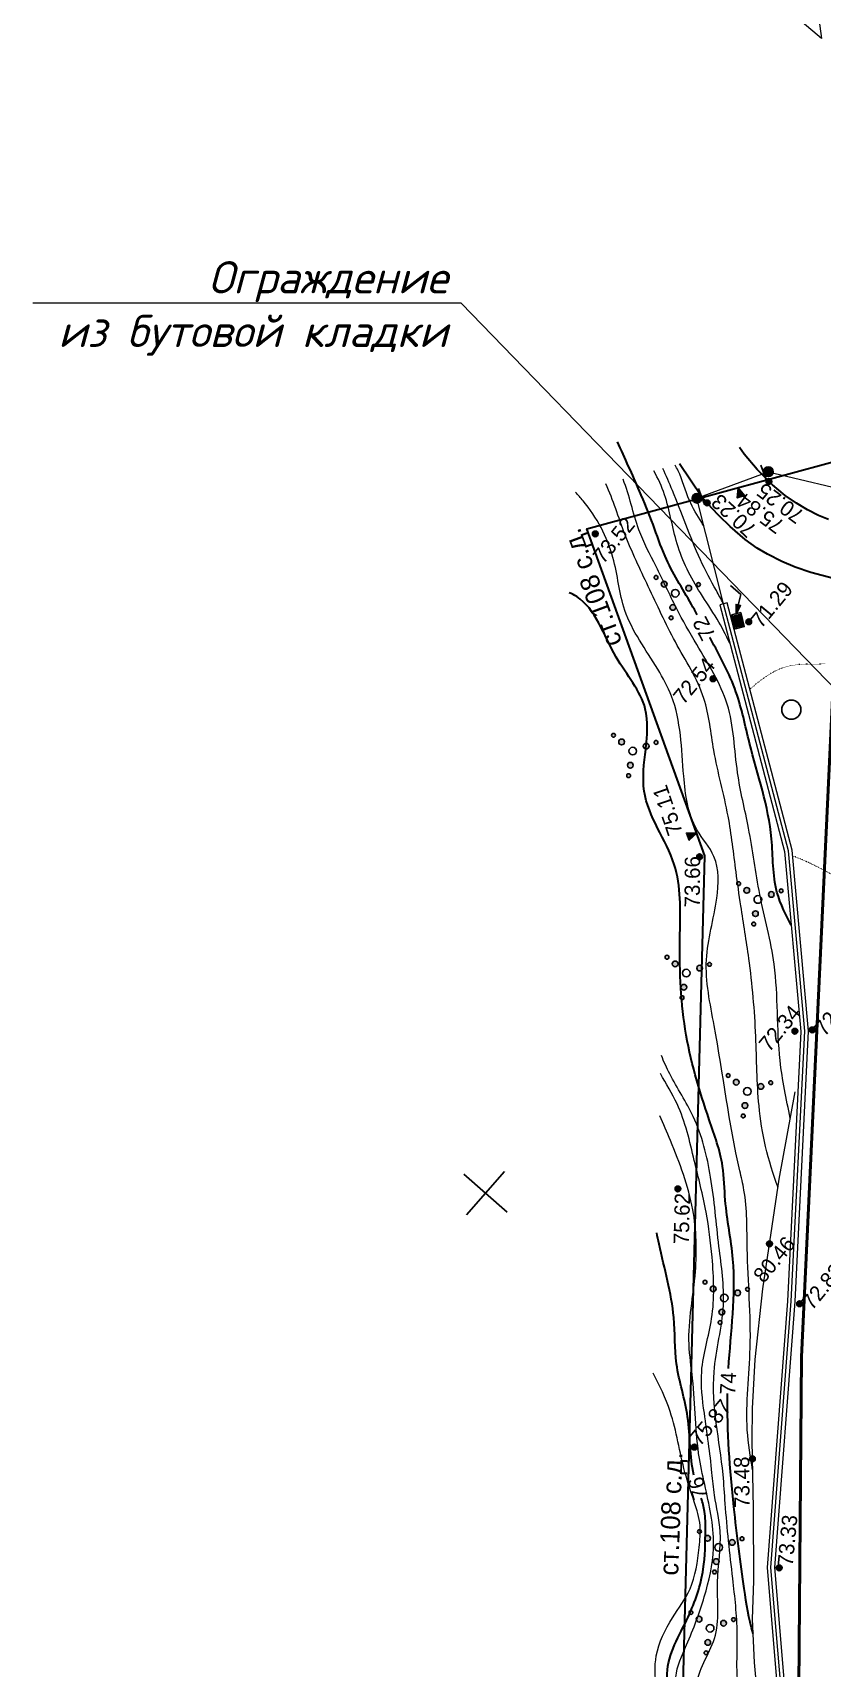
# Model space of a CAD drawing. Header units: millimetres. Extents: x -2893842 to -949497, y -1203244 to 262218.
# Drawn here: x -2483177 to -2441963, y -136624 to -51217 of the extents above; entities that cross this region are included whole.
import ezdxf
from ezdxf import colors
from ezdxf.entities.mleader import LeaderData, LeaderLine
from ezdxf.math import Vec2, Vec3

# ---------------------------------------------------------------- set-up
doc = ezdxf.new("R2010")
doc.units = ezdxf.units.MM
doc.linetypes.add('g5_366', pattern=[0.85, 0.1, -0.75])
doc.layers.get('0').update_dxf_attribs({"lineweight": 5})
for name, color, linetype in [('!!!_ Размеры', 7, 'Continuous'), ('02_сетка', 253, 'Continuous'), ('07_Объекты электропередачи', 253, 'Continuous'), ('10_Границы покрытий и угодий', 253, 'Continuous'), ('12_Рельеф', 253, 'Continuous'), ('13_Растительность', 253, 'Continuous'), ('14_Ограждения', 253, 'Continuous'), ('18_Зарамочное оформление', 253, 'Continuous'), ('19_Горизонтали', 253, 'Continuous'), ('33_Газопровод', 253, 'Continuous'), ('61_Отметки высоты поверхности', 253, 'Continuous'), ('65_Границы', 253, 'Continuous')]:
    doc.layers.add(name, color=color, linetype=linetype)
doc.layers.add('#Dimensions', color=7, linetype='Continuous', lineweight=9)
doc.styles.add('LIKE17', font='d431.shx')
doc.styles.add('LIKE32', font='peteri.shx')
doc.styles.add('LIKE36', font='pragmai.shx')
doc.styles.add('Line_GUGK', font='')
doc.styles.add('STEP PR', font='isocpeui.ttf')
doc.styles.get('Line_GUGK').set_extended_font_data('Bm431', italic=True)
doc.linetypes.add('g5_085a', pattern='A,0.001,[19,GUGK_2005.shx,S=1,R=180,X=0,Y=0],0.5,[18,GUGK_2005.shx,S=6,R=180,X=0,Y=0],0.5', length=1.001)
doc.linetypes.add('g5_121_g', pattern='A,4,-0.4,["Г",Line_GUGK,S=1,R=0,X=0,Y=-0.5],-1.2,12', length=17.6)
doc.linetypes.add('g5_474_3a', pattern='A,1.5,-0.5,0.5,-0.2,[28,GUGK_2005.shx,S=0.8,R=0,X=0,Y=0],-0.2,0.5,-0.5', length=3.9)
doc.linetypes.add('g5_476_2b', pattern='A,2.75,-0.25,[27,GUGK_2005.shx,S=1,R=0,X=0,Y=0],-0.25,2.75', length=6)

# ---------------------------------------------------------------- blocks, each defined once
blk = doc.blocks.new('BL_333')
at = {"color": 0}
for p, q in [((0, -3), (0, 3)), ((-3, 0), (3, 0))]:
    blk.add_line(p, q, dxfattribs=at)
blk = doc.blocks.new('g5_475_5c')
h = blk.add_hatch(color=0)
edge = h.paths.add_edge_path()
edge.add_arc((0, 0), 0.25, 0, 360)
at = {"color": 0}
blk.add_lwpolyline([(0.25, -0.45), (0.25, 0.45)], dxfattribs=at)
blk.add_circle((0, 0), 0.25, dxfattribs=at)
blk = doc.blocks.new('g5_330')
blk.add_hatch(color=0).paths.add_polyline_path([(-0.15, 0, 1), (0.15, 0, 1)])
at = {"color": 0}
blk.add_circle((0, 0), 0.15, dxfattribs=at)
blk = doc.blocks.new('g5_113c')
blk.add_hatch(color=255).paths.add_polyline_path([(-0.331, 0.029), (0.331, 0.029), (0.331, 0.471), (-0.331, 0.471)])
at = {"color": 0}
blk.add_lwpolyline([(-0.375, 0), (0.375, 0), (0.375, 0.5), (-0.375, 0.5)], close=True, dxfattribs=at)
blk = doc.blocks.new('g5_113b')
blk.add_hatch(color=0).paths.add_polyline_path([(0, 0), (0.066, 0.482), (0.285, 0.395)])
at = {"color": 0}
blk.add_lwpolyline([(0.175, 0.439), (0.383, 0.957), (-0.089, 1.496)], dxfattribs=at)
blk.add_lwpolyline([(0, 0), (0.066, 0.482), (0.285, 0.395)], close=True, dxfattribs=at)
blk = doc.blocks.new('g5_368')
at = {"color": 0}
blk.add_circle((0, 0), 0.5, dxfattribs=at)
blk = doc.blocks.new('g5_330a')
blk.add_hatch(color=0).paths.add_polyline_path([(0, 0), (-0.2, 0.5), (0.2, 0.5)])
at = {"color": 0}
blk.add_lwpolyline([(0, 0), (-0.2, 0.5), (0.2, 0.5)], close=True, dxfattribs=at)
blk = doc.blocks.new('g5_395_2')
h = blk.add_hatch(color=0)
h.paths.add_polyline_path([(-0.8, -0.375, 1), (-0.5, -0.375, 1)])
h.paths.add_polyline_path([(-1.026, -0.65, 1), (-1.226, -0.65, 1)])
h.paths.add_polyline_path([(0.8, -0.375, 1), (0.5, -0.375, 1)])
h.paths.add_polyline_path([(1.026, -0.65, 1), (1.226, -0.65, 1)])
h.paths.add_polyline_path([(0.15, 0.75, 1), (-0.15, 0.75, 1)])
h.paths.add_polyline_path([(0.1, 1.3, 1), (-0.1, 1.3, 1)])
at = {"color": 0}
for centre, radius in [((0, 0.75), 0.15), ((0, 1.3), 0.1), ((0, 0), 0.2), ((-1.126, -0.65), 0.1), ((-0.65, -0.375), 0.15), ((0.65, -0.375), 0.15), ((1.126, -0.65), 0.1)]:
    blk.add_circle(centre, radius, dxfattribs=at)
blk = doc.blocks.new('Топо_07.04.17')
at = {"layer": '02_сетка', "linetype": 'Continuous'}
for p, q in [((-529111, 59952), (-526889, 61968)), ((-526992, 59849), (-529008, 62071))]:
    blk.add_line(p, q, dxfattribs=at)
at = {"layer": '10_Границы покрытий и угодий', "color": 7, "linetype": 'Continuous', "lineweight": 30}
for points in [[(-506335, 90801), (-507474, 91258), (-508251, 91623), (-508910, 91987), (-509612, 92451), (-510110, 92838), (-510687, 93355), (-511391, 94113), (-511892, 94736), (-512218, 95173), (-512696, 95835), (-513644, 97657)], [(-506240, 93898), (-506730, 94165), (-507270, 94515), (-507807, 94926), (-508346, 95405), (-508948, 96022), (-509652, 96910), (-510225, 97786), (-510435, 98151)]]:
    blk.add_lwpolyline(points, dxfattribs=at)
at = {"layer": '10_Границы покрытий и угодий', "linetype": 'g5_366', "lineweight": 20}
for points in [[(-507265, 86421), (-507755, 86473), (-507955, 86495), (-508493, 86542), (-508663, 86548), (-509025, 86540), (-509155, 86528), (-509423, 86485), (-509632, 86433), (-509923, 86337), (-510238, 86202), (-510430, 86107), (-510929, 85815), (-511319, 85553)], [(-503632, 73004), (-504184, 73194), (-504594, 73342), (-504928, 73472), (-505108, 73546), (-505458, 73703), (-505731, 73838), (-506067, 74023), (-506432, 74244), (-506748, 74449), (-507268, 74810), (-507603, 75051), (-508071, 75390), (-508429, 75646), (-508900, 75966), (-509084, 76085), (-509410, 76285), (-509705, 76454), (-509705, 76454), (-510079, 76656)]]:
    blk.add_lwpolyline(points, dxfattribs=at)
at = {"layer": '12_Рельеф', "linetype": 'g5_085a', "lineweight": 20}
blk.add_lwpolyline([(-516864, 32898), (-516803, 35031), (-516658, 37290), (-516366, 39274), (-515960, 43019), (-515628, 46552), (-515416, 48226), (-514983, 50741), (-514170, 54357), (-512676, 59964), (-511345, 64399)], dxfattribs=at)
at = {"layer": '14_Ограждения', "linetype": 'g5_476_2b', "lineweight": 20}
for points in [[(-509082, 96732), (-504254, 94984), (-497170, 92496), (-463667, 85415), (-447039, 81909), (-426063, 77540), (-424330, 77545), (-405519, 78717), (-372235, 81237), (-340678, 84869), (-301747, 89531), (-294366, 88607), (-290673, 85140), (-266092, 90198), (-260114, 85905), (-225566, 91090), (-224975, 110839), (-223957, 113183), (-223914, 115629), (-224242, 173153), (-223175, 177968), (-221531, 178855)], [(-512186, 90139), (-512939, 95775)]]:
    blk.add_lwpolyline(points, dxfattribs=at)
at = {"layer": '14_Ограждения', "linetype": 'Continuous', "lineweight": 20}
for points in [[(-512939, 95775), (-509082, 96732)], [(-515538, 28121), (-515200, 39840), (-512575, 53518), (-510284, 67465), (-510072, 76950), (-511988, 90167), (-512186, 90139), (-512384, 90110), (-510473, 76926), (-510684, 67502), (-512969, 53588), (-515599, 39884), (-515939, 28106)]]:
    blk.add_lwpolyline(points, dxfattribs=at)
at = {"layer": '14_Ограждения', "linetype": 'g5_474_3a', "lineweight": 20}
blk.add_lwpolyline([(-453278, -155610), (-453853, -151309), (-455234, -142668), (-456889, -138660), (-465749, -122446), (-473635, -108760), (-476745, -101893), (-482994, -91410), (-485651, -87277), (-494306, -69320), (-496320, -60111), (-496405, -50322), (-497289, -32277), (-499752, -22891), (-501662, -17908), (-506070, -9697), (-511361, 2302), (-514092, 11778), (-515738, 28114), (-515399, 39862), (-512772, 53553), (-510484, 67484), (-510272, 76938), (-512186, 90139)], dxfattribs=at)
at = {"layer": '19_Горизонтали', "linetype": 'Continuous', "lineweight": 30}
for points, knots in [([(-513607, 89730, -67200), (-513686, 89917, -67200), (-514143, 90988, -67200), (-514907, 92578, -67200), (-515365, 94713, -67200), (-515954, 96784, -67200), (-516438, 98275, -67200), (-516728, 99169, -67200)], [17.228511, 17.228511, 17.228511, 17.228511, 17.838107, 20.723996, 22.483954, 24.367289, 27.185776, 27.185776, 27.185776, 27.185776]), ([(-516426, 50429, -67200), (-516093, 52314, -67200), (-515336, 55198, -67200), (-515693, 58741, -67200), (-515434, 61215, -67200), (-516165, 64222, -67200), (-516891, 68316, -67200), (-516490, 72802, -67200), (-515825, 77128, -67200), (-518197, 80852, -67200), (-516111, 84897, -67200), (-518394, 88071, -67200), (-518879, 90823, -67200), (-519992, 91550, -67200), (-520122, 91623, -67200)], [14.404376, 14.404376, 14.404376, 14.404376, 20.123346, 23.226541, 25.010078, 27.525275, 32.421495, 37.406815, 41.052926, 45.181794, 49.484881, 52.582919, 56.355901, 56.825414, 56.825414, 56.825414, 56.825414]), ([(-510559, 73059, -67200), (-510758, 73570, -67200), (-511350, 75092, -67200), (-510823, 78471, -67200), (-511637, 81964, -67200), (-511934, 85634, -67200), (-512687, 87480, -67200), (-513085, 88459, -67200), (-513093, 88479, -67200)], [0, 0, 0, 0, 2.031495, 4.828827, 9.953682, 12.715719, 15.809867, 15.876643, 15.876643, 15.876643, 15.876643]), ([(-518846, 45108, -67200), (-518969, 46116, -67200), (-518638, 48101, -67200), (-519246, 50842, -67200), (-518790, 53901, -67200), (-519203, 56191, -67200), (-519334, 57699, -67200), (-519350, 57901, -67200)], [60.087895, 60.087895, 60.087895, 60.087895, 63.142147, 65.978761, 68.389056, 72.302606, 72.908052, 72.908052, 72.908052, 72.908052]), ([(-516706, 36543, -67200), (-516846, 37345, -67200), (-516942, 39344, -67200), (-516995, 43719, -67200), (-516880, 47186, -67200), (-516623, 49146, -67200)], [0, 0, 0, 0, 2.725888, 7.186733, 13.110057, 13.110057, 13.110057, 13.110057]), ([(-512840, 1258, -67200), (-512940, 1511, -67200), (-513745, 3634, -67200), (-514664, 7464, -67200), (-516591, 12041, -67200), (-517829, 16032, -67200), (-518885, 19233, -67200), (-520601, 21182, -67200), (-522281, 23476, -67200), (-521586, 26933, -67200), (-520284, 29797, -67200), (-520591, 32057, -67200), (-521398, 33421, -67200), (-521587, 35559, -67200), (-519969, 37582, -67200), (-518852, 39953, -67200), (-518613, 41827, -67200), (-518470, 43072, -67200), (-518555, 43625, -67200), (-518602, 43863, -67200)], [13.479972, 13.479972, 13.479972, 13.479972, 14.302089, 20.334059, 25.20844, 29.158857, 32.941252, 35.087721, 36.947767, 41.211701, 44.583506, 46.38905, 47.753238, 49.314048, 52.463629, 55.09349, 57.137758, 58.097854, 58.823648, 58.823648, 58.823648, 58.823648])]:
    blk.add_open_spline(points, degree=3, knots=knots, dxfattribs=at)
at = {"layer": '19_Горизонтали', "linetype": 'Continuous', "lineweight": 20}
for points, knots in [([(-512087, 88066, -67200), (-512252, 88510, -67200), (-512605, 89461, -67200), (-513538, 91186, -67200), (-514376, 93436, -67200), (-514424, 95762, -67200), (-514840, 97023, -67200), (-515009, 97446, -67200)], [0, 0, 0, 0, 1.419695, 3.03914, 5.882104, 8.525115, 9.895129, 9.895129, 9.895129, 9.895129]), ([(-512189, 90164, -67175), (-512284, 90397, -67187), (-512601, 91174, -67214), (-513188, 92612, -67194), (-513657, 94453, -67201), (-514101, 96114, -67200), (-514400, 97125, -67200), (-514541, 97519, -67200)], [85.834586, 85.834586, 85.834586, 85.834586, 86.621527, 88.431097, 90.430464, 92.331227, 93.58782, 93.58782, 93.58782, 93.58782]), ([(-512739, 94276, -67196), (-512771, 94344, -67198), (-512989, 94807, -67207), (-513453, 95788, -67197), (-513583, 96910, -67200), (-513835, 97520, -67200), (-513881, 97620, -67200)], [86.401044, 86.401044, 86.401044, 86.401044, 86.628965, 87.956231, 89.615754, 89.94992, 89.94992, 89.94992, 89.94992]), ([(-515771, 45031, -67200), (-515808, 45730, -67200), (-515920, 47865, -67200), (-514953, 51654, -67200), (-514895, 55837, -67200), (-514462, 58929, -67200), (-514964, 62839, -67200), (-514969, 66856, -67200), (-515463, 71768, -67200), (-514247, 74485, -67200), (-513872, 76988, -67200), (-515265, 78885, -67200), (-515315, 81905, -67200), (-515020, 84847, -67200), (-516200, 87749, -67200), (-517586, 90087, -67200), (-517452, 93396, -67200), (-518328, 95562, -67200), (-519086, 96640, -67200), (-519206, 96800, -67200)], [0, 0, 0, 0, 2.09281, 6.390427, 11.57606, 14.642903, 15.671484, 23.368396, 26.83086, 30.096791, 32.270754, 33.930433, 36.816934, 41.035097, 42.624345, 46.136335, 48.960747, 52.310601, 52.908779, 52.908779, 52.908779, 52.908779]), ([(-512792, 59528, -67200), (-512950, 60259, -67200), (-513259, 61694, -67200), (-513353, 64379, -67200), (-512991, 67653, -67200), (-512905, 71153, -67200), (-513057, 74037, -67200), (-513132, 76538, -67200), (-513117, 79298, -67200), (-513628, 82325, -67200), (-513552, 85576, -67200), (-514982, 88401, -67200), (-515944, 91420, -67200), (-516949, 94239, -67200), (-517294, 96174, -67200), (-517574, 97051, -67200)], [0, 0, 0, 0, 2.238786, 4.396222, 8.02356, 12.110107, 14.88437, 16.683673, 19.619445, 23.138959, 25.895175, 29.203, 32.428365, 35.42313, 38.200017, 38.200017, 38.200017, 38.200017]), ([(-511747, 63062, -67200), (-511844, 64077, -67200), (-512104, 66768, -67200), (-511432, 70707, -67200), (-512100, 74773, -67200), (-512123, 78172, -67200), (-512584, 81500, -67200), (-512243, 84932, -67200), (-513663, 87780, -67200), (-514706, 90258, -67200), (-515403, 92384, -67200), (-516312, 94651, -67200), (-516409, 96315, -67200), (-516663, 97192, -67200)], [0, 0, 0, 0, 3.051367, 8.094138, 11.807576, 15.328498, 18.269255, 21.894459, 25.392558, 27.564653, 29.991179, 32.098775, 34.865399, 34.865399, 34.865399, 34.865399]), ([(-517145, 26301, -67200), (-517310, 26631, -67200), (-518004, 28023, -67200), (-516974, 30484, -67200), (-518077, 33518, -67200), (-517433, 36457, -67200), (-517443, 39862, -67200), (-517442, 42646, -67200), (-517242, 46248, -67200), (-517679, 49786, -67200), (-516103, 53565, -67200), (-516245, 57020, -67200), (-516127, 60338, -67200), (-516533, 63536, -67200), (-517600, 65586, -67200), (-517972, 66731, -67200), (-518064, 67071, -67200)], [0, 0, 0, 0, 1.087796, 4.574617, 7.048399, 10.459187, 13.34021, 17.28929, 18.795356, 24.175116, 27.692465, 30.76188, 34.414859, 37.710671, 40.250331, 41.301432, 41.301432, 41.301432, 41.301432]), ([(-516573, 21111, -67200), (-517316, 22049, -67200), (-518681, 23774, -67200), (-519413, 27097, -67200), (-518805, 29904, -67200), (-519500, 32211, -67200), (-520350, 34434, -67200), (-518303, 36503, -67200), (-518435, 39343, -67200), (-517658, 41771, -67200), (-517934, 43694, -67200), (-517868, 45774, -67200), (-517944, 47927, -67200), (-517980, 50676, -67200), (-516787, 53207, -67200), (-516596, 56029, -67200), (-516619, 58809, -67200), (-517008, 61521, -67200), (-517268, 64092, -67200), (-517990, 65578, -67200), (-518213, 66136, -67200)], [0, 0, 0, 0, 3.545987, 6.524521, 9.883274, 11.858118, 13.796022, 16.437541, 19.393544, 22.029133, 23.957628, 25.133037, 28.268876, 30.450379, 33.265165, 36.467091, 38.836229, 41.601834, 44.694939, 46.49603, 46.49603, 46.49603, 46.49603]), ([(-515320, 12807, -67200), (-515763, 14177, -67200), (-516499, 16457, -67200), (-517809, 19749, -67200), (-519478, 21949, -67200), (-520767, 24170, -67200), (-520230, 26607, -67200), (-519684, 28857, -67200), (-519383, 31466, -67200), (-520830, 32890, -67200), (-521207, 34779, -67200), (-520026, 36599, -67200), (-518996, 38669, -67200), (-518217, 40846, -67200), (-518136, 43307, -67200), (-518660, 46270, -67200), (-518282, 49328, -67200), (-518432, 52608, -67200), (-517465, 55439, -67200), (-517168, 59080, -67200), (-517859, 61862, -67200), (-518359, 63506, -67200), (-518506, 63953, -67200)], [0, 0, 0, 0, 4.327441, 7.204457, 10.516757, 12.716317, 14.500079, 17.675715, 19.999412, 21.672296, 23.474926, 25.255466, 27.935331, 30.502045, 32.075016, 35.269392, 39.464275, 41.251597, 45.059258, 48.293116, 52.091677, 53.513622, 53.513622, 53.513622, 53.513622]), ([(-500908, -22785, -67200), (-501427, -21805, -67200), (-503038, -18761, -67200), (-505689, -14333, -67200), (-509155, -9596, -67200), (-510568, -4851, -67200), (-513748, -1519, -67200), (-514755, 2908, -67200), (-517289, 6000, -67200), (-518698, 9603, -67200), (-519053, 13768, -67200), (-520646, 17816, -67200), (-522539, 21601, -67200), (-523040, 25027, -67200), (-522319, 27828, -67200), (-521115, 30194, -67200), (-521244, 32358, -67200), (-522134, 34264, -67200), (-521949, 36172, -67200), (-520928, 37763, -67200), (-519491, 39268, -67200), (-519079, 40975, -67200), (-518740, 42494, -67200), (-519008, 43833, -67200), (-519446, 45830, -67200), (-519501, 48227, -67200), (-520099, 49957, -67200), (-520368, 50640, -67200)], [0, 0, 0, 0, 3.324214, 10.330722, 15.485564, 20.822789, 24.868528, 28.908352, 34.052555, 36.638938, 40.392509, 46.488658, 49.537971, 53.071169, 56.591109, 58.036298, 60.982958, 62.642709, 64.28887, 66.457192, 68.212989, 70.436875, 71.578615, 72.846256, 74.461281, 77.740571, 79.933251, 79.933251, 79.933251, 79.933251])]:
    blk.add_open_spline(points, degree=3, knots=knots, dxfattribs=at)
at = {"layer": '33_Газопровод', "linetype": 'g5_121_g', "lineweight": 30}
blk.add_lwpolyline([(-522672, -174586), (-522190, -173935), (-511876, -175349), (-490326, -174912), (-490397, -174550), (-486470, -175249), (-484211, -167621), (-467831, -165474), (-458276, -164337), (-459405, -145391), (-464058, -135831), (-465042, -133890), (-468507, -129090), (-484139, -109372), (-507632, -61315), (-506655, -43208), (-511990, -17166), (-521038, 11415), (-521192, 30351), (-514629, 77169), (-518830, 94834), (-505209, 96933)], dxfattribs=at)
at = {"layer": '65_Границы', "color": 1, "linetype": 'Continuous', "lineweight": 50}
blk.add_polyline3d([(-474373, -103816, -67200), (-494357, -70278, -67200), (-496189, -61971, -67200), (-497082, -34621, -67200), (-499783, -23469, -67200), (-511103, 141, -67200), (-515683, 24975, -67200), (-512568, 50606, -67200), (-507028, 84984, -67200), (-424365, 75608, -67200), (-303990, 86296, -67200), (-266088, 83656, -67200), (-214689, 90720, -67200), (-224782, 118516, 0), (-231407, 147199, 0), (-228117, 179113, 0), (-218498, 184727, 0), (-211911, 163012, 0), (-184159, 116945, 0), (-164841, 92507, 0)], dxfattribs=at)
at = {"layer": '02_сетка', "xscale": 500.0000000002746, "yscale": 500.0000000002746, "zscale": 500.0000000002746, "rotation": 42.22816425403256}
blk.add_blockref('BL_333', (-528000, 60960), dxfattribs=at)
at = {"layer": '07_Объекты электропередачи', "linetype": 'Continuous', "lineweight": 20}
for name, p, xscale, yscale, zscale, rotation in [('g5_113b', (-511589, 89548, -67200), 999.9999999999999, 999.9999999999999, 999.9999999999999, 1.136764858498942), ('g5_113c', (-511785, 89143, -67200), 999.9999999999997, 999.9999999999997, 999.9999999999997, 277.8186427627651)]:
    blk.add_blockref(name, p, dxfattribs=dict(at, xscale=xscale, yscale=yscale, zscale=zscale, rotation=rotation))
at = {"layer": '10_Границы покрытий и угодий', "linetype": 'Continuous', "lineweight": 20, "xscale": 999.9999999999995, "yscale": 999.9999999999995, "zscale": 999.9999999999995, "rotation": 43.98139083737546}
blk.add_blockref('g5_368', (-509289, 84247, -67200), dxfattribs=at)
at = {"layer": '13_Растительность', "linetype": 'Continuous', "lineweight": 20, "xscale": 999.9999999999995, "yscale": 999.9999999999995, "zscale": 999.9999999999995, "rotation": 43.98139083737546}
for p in [(-514626, 90971, -67200), (-517760, 83031, -67200), (-512143, 74597, -67200), (-516292, 71199, -67200), (-513816, 64701, -67200), (-516233, 54120, -67200), (-517988, 41207, -67200), (-518906, 37063, -67200)]:
    blk.add_blockref('g5_395_2', p, dxfattribs=at)
at = {"layer": '14_Ограждения', "linetype": 'Continuous', "lineweight": 20}
for p, xscale, yscale, zscale, rotation in [((-509082, 96732, -67200), 999.9999999999987, 999.9999999999987, 999.9999999999987, 193.9325085248534), ((-512939, 95775, -67200), 1000, 1000, 1000, 13.93250854799104)]:
    blk.add_blockref('g5_475_5c', p, dxfattribs=dict(at, xscale=xscale, yscale=yscale, zscale=zscale, rotation=rotation))
at = {"layer": '33_Газопровод', "linetype": 'Continuous', "lineweight": 20}
for p, xscale, yscale, zscale, rotation in [((-510746, 96080, 19420), 1000.000000000002, 1000.000000000002, 1000.000000000002, 191.1619384958513), ((-514921, 78396, 19420), 999.9999999999998, 999.9999999999998, 999.9999999999998, 104.403618481174)]:
    blk.add_blockref('g5_330a', p, dxfattribs=dict(at, xscale=xscale, yscale=yscale, zscale=zscale, rotation=rotation))
at = {"layer": '61_Отметки высоты поверхности', "linetype": 'Continuous', "lineweight": 20, "xscale": 999.9999999999995, "yscale": 999.9999999999995, "zscale": 999.9999999999995, "rotation": 43.98139083737546}
for p in [(-512435, 95473, -67200), (-509107, 96223, -67200), (-518422, 94522, -67200), (-510980, 89059, -67200), (-513169, 86312, -67200), (-514914, 77152, -67200), (-510995, 67541, -67200), (-510086, 67511, -67200), (-517990, 60048, -67200), (-513567, 56657, -67200), (-512355, 53377, -67200), (-518659, 46560, -67200), (-515716, 45613, -67200), (-514970, 39787, -67200)]:
    blk.add_blockref('g5_330', p, dxfattribs=at)
at = {"layer": '19_Горизонтали', "linetype": 'Continuous', "lineweight": 15, "style": 'LIKE36'}
for s, rotation, p in [('72', 111.19422, (-512759, 88555, 38800)), ('74', 80.2368, (-516245, 49008, 38800)), ('76', 99.05262, (-518227, 43863, 38800))]:
    blk.add_text(s, height=800, rotation=rotation, dxfattribs=at).set_placement(p)
at = {"layer": '33_Газопровод', "linetype": 'Continuous', "lineweight": 15, "style": 'LIKE32'}
for rotation, p in [(103.83156, (-517653, 88728, -67200)), (81.48606, (-520257, 39975, -67200))]:
    blk.add_text('ст.108 с.д.', height=1000, rotation=rotation, dxfattribs=at).set_placement(p)
at = {"layer": '61_Отметки высоты поверхности', "linetype": 'Continuous', "lineweight": 15}
for s, rotation, style, p in [('70.23', 130.53243, 'LIKE17', (-509961, 93888, -67200)), ('75.84', 136.98139, 'LIKE32', (-508486, 93991, 106040)), ('70.25', 136.8563, 'LIKE17', (-507398, 94396, -67200)), ('73.52', 43.98139, 'LIKE17', (-518186, 92873, 19420)), ('71.29', 43.98139, 'LIKE17', (-510374, 88601, 19420)), ('72.54', 43.98139, 'LIKE17', (-514850, 85103, 19420)), ('75.11', 102.13364, 'LIKE32', (-515637, 78525, 106040)), ('73.66', 83.17958, 'LIKE17', (-515200, 74527, 19420)), ('72.17', 43.98139, 'LIKE17', (-509481, 67053, 19420)), ('72.34', 43.98139, 'LIKE17', (-512448, 66571, 19420)), ('75.62', 81.9999, 'LIKE17', (-517756, 57104, 19420)), ('80.46', 43.98139, 'LIKE17', (-514100, 54608, 19420)), ('72.83', 43.98139, 'LIKE17', (-511749, 52919, 19420)), ('75.87', 43.98139, 'LIKE17', (-518367, 46526, 19420)), ('73.48', 84.20698, 'LIKE17', (-516145, 43085, 19420)), ('73.33', 78.08368, 'LIKE17', (-514262, 39775, 19420))]:
    blk.add_text(s, height=800, rotation=rotation, dxfattribs=dict(at, style=style)).set_placement(p)

msp = doc.modelspace()

# ---------------------------------------------------------------- linework, layer by layer
at = {"layer": '18_Зарамочное оформление', "color": 7, "linetype": 'Continuous', "lineweight": 20, "flags": 128}
msp.add_lwpolyline([(-2442144.95911, -50492.51234), (-2442008.73859, -51512.21521), (-2454674.47402, -40802.12388), (-2454769.69007, -39568.86837)], dxfattribs=at)
at = {"layer": '65_Границы', "color": 1, "linetype": 'Continuous', "lineweight": 50}
msp.add_polyline3d([(-2387688.26502, -269497.41543, -67199.99998), (-2411324.66862, -238425.42442, -67199.99998), (-2414081.76991, -230377.85383, -67199.99998), (-2418051.4099, -203302.87538, -67199.99998), (-2421992.36352, -192527.0281, -67199.99998), (-2435901.31815, -170343.11543, -67199.99998), (-2443250.82359, -146183.44305, -67199.99998), (-2443044.59423, -120364.89411, -67199.99998), (-2441414.03623, -85581.09068, -67199.99998), (-2358221.22764, -85581.09068, -67199.99998), (-2239818.1593, -61393.38703, -67199.99998), (-2201859.71249, -59744.65558, -67199.99998), (-2151584.39577, -46933.06984, -67199.99998), (-2164745.78218, -20451.38546, 0), (-2174562.14148, 7301.43765, 0), (-2174889.90899, 39383.76718, 0), (-2165964.96208, 46046.14833, 0), (-2156972.35547, 25211.35468, 0), (-2124204.57606, -17433.80252, 0), (-2102255.17766, -39539.20479, 0)], dxfattribs=at)

# ---------------------------------------------------------------- block references
at = {"layer": '!!!_ Размеры', "color": 1, "lineweight": 0, "rotation": 6.471407436947433}
msp.add_blockref('Топо_07.04.17', (-1928038.79367, -112877.83782), dxfattribs=at)

# ---------------------------------------------------------------- leaders
at = {"layer": '#Dimensions', "lineweight": 13}
ml = msp.add_multileader_mtext('Standard', dxfattribs=at)
ml.set_content('\\A1;Ограждение \\Pиз бутовой кладки ', color=256, style='STEP PR')
ml.set_leader_properties(color=256, linetype='ByLayer', lineweight=-1)
ml.build(insert=Vec2(0, 0))
ml.multileader.update_dxf_attribs({"text_left_attachment_type": 6, "text_right_attachment_type": 6, "dogleg_length": 0, "arrow_head_size": 1680, "scale": 35})
ctx = ml.context
ctx.base_point, ctx.scale, ctx.char_height, ctx.arrow_head_size, ctx.landing_gap_size, ctx.plane_origin = Vec3(-2482861.31453, -65331.65465), 35, 1680, 1680, 700, Vec3(-2368288.78165, -50316.2622)
ctx.left_attachment, ctx.right_attachment, ctx.text_align_type = 6, 6, 2
notes = []
notes.append((ctx, [(1, (1, 1, 0), (-2460812.58726, -65331.65465), (-1, 0), 0, [(1, [(-2438888.16073, -87982.75544)], 0, [])])]))
ctx.mtext.insert, ctx.mtext.rotation, ctx.mtext.alignment, ctx.mtext.flow_direction = Vec3(-2461512.58726, -63147.65465), 6.2831853072, 3, 5
for ctx, leaders in notes:
    for number, flags, end, landing, length, lines in leaders:
        leader = LeaderData()
        leader.index, (leader.has_last_leader_line, leader.has_dogleg_vector, leader.attachment_direction) = number, flags
        leader.last_leader_point, leader.dogleg_vector, leader.dogleg_length = Vec3(end), Vec3(landing), length
        for number, points, colour, breaks in lines:
            line = LeaderLine()
            line.index, line.vertices, line.color, line.breaks = number, Vec3.list(points), colors.encode_raw_color(colour), breaks
            leader.lines.append(line)
        ctx.leaders.append(leader)

doc.saveas('drawing.dxf')
